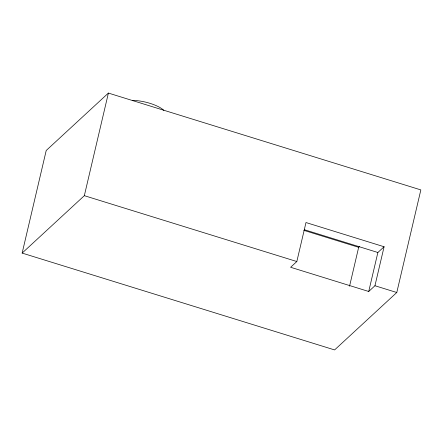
<?xml version="1.0" encoding="UTF-8"?>
<svg xmlns="http://www.w3.org/2000/svg" width="443" height="443" viewBox="0 0 443 443"><rect width="100%" height="100%" fill="white"/><g stroke="black" fill="none" stroke-linecap="round" stroke-linejoin="round"><path stroke-width="0.66" d="M22.15 253.091L46.216 150.493L108.402 93.074L420.85 189.909L396.784 292.507L334.598 349.926L22.15 253.091L84.336 195.673L108.402 93.074M296.832 261.531L305.98 222.541L384.092 246.751L374.944 285.741L368.726 291.483L290.614 267.273L296.832 261.531L84.336 195.673M349.544 286.222L358.664 247.327L359.677 246.397M368.726 291.483L377.873 252.493L384.092 246.751M304.352 229.707L377.873 252.493M303.837 230.338L358.664 247.327M374.944 285.741L396.784 292.507M132.501 100.373A22.709 7.321 13.2 0 1 163.849 110.357"/></g></svg>
